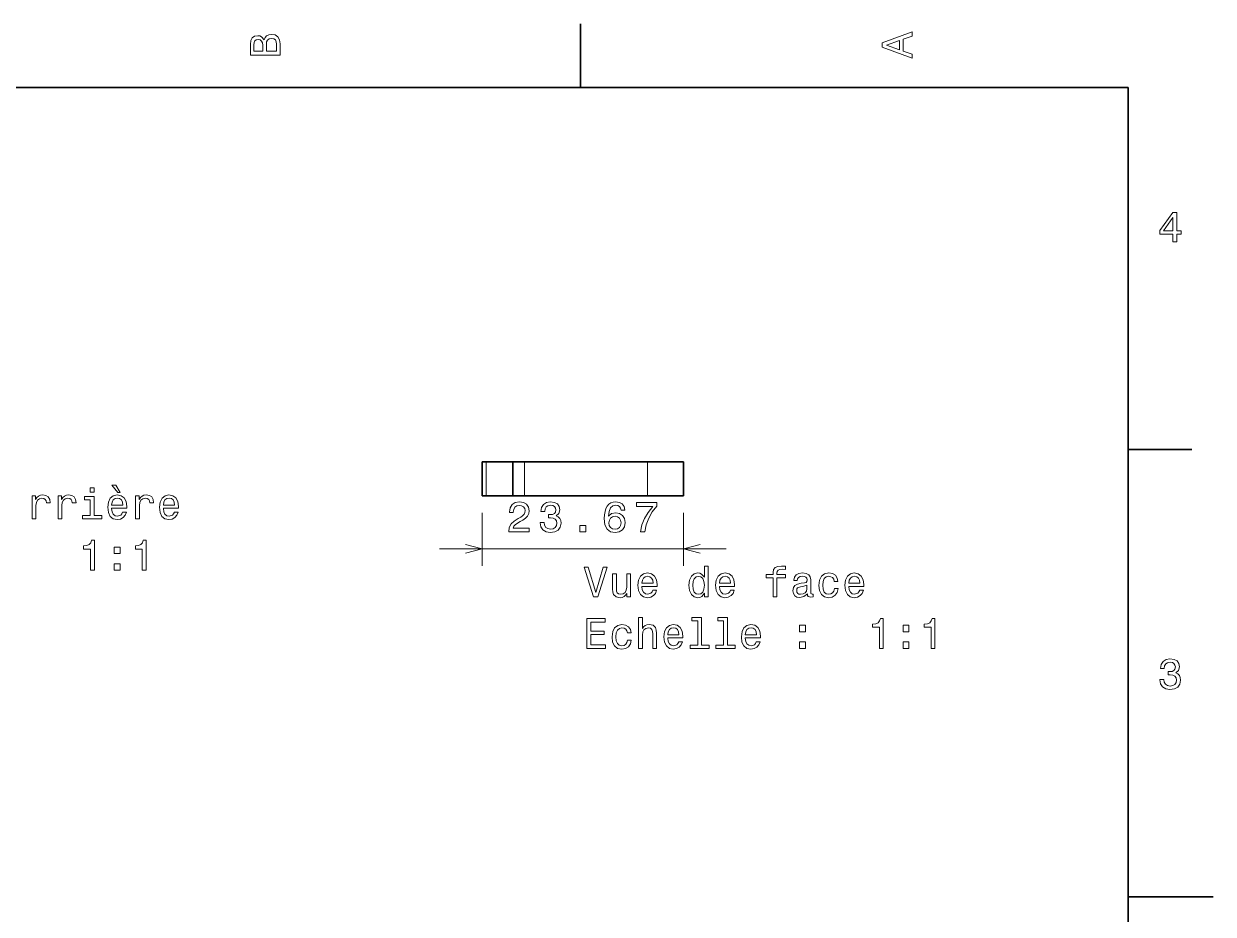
# Model space of a CAD drawing. Extents: x 0 to 297, y 0 to 210.
# Drawn here: x 157.3 to 297, y 103 to 207.5 of the extents above; entities that cross this region are included whole.
import ezdxf

# ---------------------------------------------------------------- set-up
doc = ezdxf.new("R2010")
doc.units = 0

msp = doc.modelspace()

# ---------------------------------------------------------------- linework, layer by layer
at = {"color": 7, "lineweight": 35, "ltscale": 0.1875}
for p, q in [((222.699997, 200), (222.699997, 207.5)), ((287, 157.5), (294.5, 157.5))]:
    msp.add_line(p, q, dxfattribs=at)
at = {"color": 7, "lineweight": 35}
for p, q in [((287, 200), (10, 200)), ((287, 10), (287, 200))]:
    msp.add_line(p, q, dxfattribs=at)
at = {"color": 7, "lineweight": 35, "ltscale": 0.012132}
for p, q in [((211.625717, 156.068771), (211.140442, 156.068771)), ((211.625717, 152.068771), (211.140442, 152.068771))]:
    msp.add_line(p, q, dxfattribs=at)
at = {"color": 7, "lineweight": 35, "ltscale": 0.1}
for p, q in [((211.140442, 152.068771), (211.140442, 156.068771)), ((214.766968, 152.068771), (214.766968, 156.068771)), ((234.807861, 152.068771), (234.807861, 156.068771))]:
    msp.add_line(p, q, dxfattribs=at)
at = {"color": 7, "lineweight": 35, "ltscale": 0.07853}
msp.add_line((211.625717, 156.068771), (214.766922, 156.068771), dxfattribs=at)
at = {"color": 7, "lineweight": 13, "ltscale": 0.1}
for p, q in [((211.625717, 152.068771), (211.625717, 156.068771)), ((216.134796, 152.068771), (216.134796, 156.068771)), ((230.572388, 152.068771), (230.572388, 156.068771))]:
    msp.add_line(p, q, dxfattribs=at)
at = {"color": 7, "lineweight": 35, "ltscale": 0.034196}
for p, q in [((216.134796, 156.068771), (214.766968, 156.068771)), ((216.134796, 152.068771), (214.766968, 152.068771))]:
    msp.add_line(p, q, dxfattribs=at)
at = {"color": 7, "lineweight": 35, "ltscale": 0.36094}
for p, q in [((216.134796, 156.068771), (230.572388, 156.068771)), ((216.134796, 152.068771), (230.572388, 152.068771))]:
    msp.add_line(p, q, dxfattribs=at)
at = {"color": 7, "lineweight": 35, "ltscale": 0.105887}
for p, q in [((234.807861, 156.068771), (230.572388, 156.068771)), ((234.807861, 152.068771), (230.572388, 152.068771))]:
    msp.add_line(p, q, dxfattribs=at)
at = {"color": 7, "lineweight": 35, "ltscale": 0.088883}
msp.add_line((211.625717, 152.068771), (215.18103, 152.068771), dxfattribs=at)
at = {"color": 7, "lineweight": 13, "ltscale": 0.155449}
for p, q in [((211.140442, 150.068771), (211.140442, 143.85083)), ((234.807861, 150.068771), (234.807861, 143.85083))]:
    msp.add_line(p, q, dxfattribs=at)
at = {"color": 7, "lineweight": 13}
msp.add_line((206.140442, 145.85083), (239.807861, 145.85083), dxfattribs=at)
at = {"color": 7, "lineweight": 35, "ltscale": 0.25}
msp.add_line((287, 105), (297, 105), dxfattribs=at)
at = {"color": 7, "lineweight": 13}
for points in [[(185.542007, 205.630417), (185.249496, 205.983429), (185.052811, 206.074219), (184.81073, 206.104477), (184.432495, 206.03891), (184.160156, 205.842224), (183.993729, 205.524506), (183.933212, 205.080704), (183.933212, 203.835022), (187.433212, 203.835022), (187.433212, 205.151306), (187.36261, 205.620331), (187.155838, 205.968307), (186.828018, 206.185165), (186.384216, 206.260818), (186.08667, 206.215424), (185.839554, 206.094391), (185.65799, 205.897705)], [(185.385666, 204.984879), (185.385666, 204.298996), (184.351807, 204.298996), (184.351807, 205.025223), (184.382065, 205.297562), (184.472839, 205.489197), (184.629181, 205.605194), (184.86116, 205.645538), (185.093155, 205.600143), (185.254532, 205.479111), (185.355408, 205.272339)], [(187.014618, 205.095825), (187.014618, 204.298996), (185.809296, 204.298996), (185.809296, 205.050446), (185.844589, 205.368164), (185.9505, 205.595108), (186.132065, 205.731277), (186.394302, 205.776657), (186.671692, 205.731277), (186.863327, 205.605194), (186.979324, 205.393372)], [(261.633209, 203.466858), (261.633209, 203.930847), (260.604401, 204.298996), (260.604401, 205.695969), (261.633209, 206.064133), (261.633209, 206.538193), (258.128174, 205.257217), (258.128174, 204.742798)], [(260.17572, 204.460388), (258.632477, 205), (260.17572, 205.539627)], [(292.277374, 181.916794), (292.731262, 181.916794), (292.731262, 182.784225), (293.23056, 182.784225), (293.23056, 183.187683), (292.731262, 183.187683), (292.731262, 185.341141), (292.272339, 185.341141), (290.739197, 183.228027), (290.739197, 182.784225), (292.277374, 182.784225)], [(291.162842, 183.187683), (292.277374, 184.756134), (292.277374, 183.187683)], [(165.588165, 153.004654), (165.119156, 153.004654), (165.119156, 152.500336), (165.588165, 152.500336)], [(168.654449, 152.459991), (168.150131, 153.317337), (167.655899, 153.317337), (168.356903, 152.459991)], [(158.310791, 149.383621), (158.754608, 149.383621), (158.754608, 150.931885), (158.799988, 151.305084), (158.936157, 151.572388), (159.158066, 151.733765), (159.455612, 151.789246), (159.677505, 151.753937), (159.843933, 151.653076), (159.944809, 151.481598), (159.980103, 151.249619), (160.428955, 151.249619), (160.368439, 151.658112), (160.202011, 151.950623), (159.924622, 152.127136), (159.546387, 152.187653), (159.289185, 152.147308), (159.067276, 152.046448), (158.87059, 151.874969), (158.714249, 151.64299), (158.714249, 152.091827), (158.310791, 152.091827)], [(161.346817, 149.383621), (161.790619, 149.383621), (161.790619, 150.931885), (161.836014, 151.305084), (161.972183, 151.572388), (162.194077, 151.733765), (162.491638, 151.789246), (162.713531, 151.753937), (162.879959, 151.653076), (162.98082, 151.481598), (163.016129, 151.249619), (163.464966, 151.249619), (163.404449, 151.658112), (163.238037, 151.950623), (162.960648, 152.127136), (162.582413, 152.187653), (162.325211, 152.147308), (162.103302, 152.046448), (161.906616, 151.874969), (161.750275, 151.64299), (161.750275, 152.091827), (161.346817, 152.091827)], [(165.573044, 149.756821), (165.573044, 152.001053), (164.433273, 152.001053), (164.433273, 151.622818), (165.129242, 151.622818), (165.129242, 149.756821), (164.221466, 149.756821), (164.221466, 149.383621), (166.490906, 149.383621), (166.490906, 149.756821)], [(167.640762, 150.609131), (169.415985, 150.609131), (169.421021, 150.815903), (169.340332, 151.395874), (169.118439, 151.82959), (168.765411, 152.091827), (168.296387, 152.187653), (167.837448, 152.086792), (167.484421, 151.804367), (167.257477, 151.345444), (167.176788, 150.74025), (167.252441, 150.119934), (167.479385, 149.666046), (167.827362, 149.383621), (168.28125, 149.287796), (168.674622, 149.353363), (168.997391, 149.524826), (169.234421, 149.797165), (169.37059, 150.160278), (168.931824, 150.160278), (168.841049, 149.958542), (168.70993, 149.807251), (168.336731, 149.686218), (168.049271, 149.741684), (167.832413, 149.918198), (167.691193, 150.205673), (167.640762, 150.593994)], [(167.640762, 150.98233), (167.696243, 151.330307), (167.832413, 151.587509), (168.039185, 151.743851), (168.311523, 151.799332), (168.578812, 151.743851), (168.785583, 151.587509), (168.911652, 151.330307), (168.957047, 150.98233)], [(170.454895, 149.383621), (170.898682, 149.383621), (170.898682, 150.931885), (170.944077, 151.305084), (171.080246, 151.572388), (171.302155, 151.733765), (171.599701, 151.789246), (171.821594, 151.753937), (171.988022, 151.653076), (172.088898, 151.481598), (172.124191, 151.249619), (172.573044, 151.249619), (172.512527, 151.658112), (172.3461, 151.950623), (172.068726, 152.127136), (171.690475, 152.187653), (171.433273, 152.147308), (171.211365, 152.046448), (171.014679, 151.874969), (170.858337, 151.64299), (170.858337, 152.091827), (170.454895, 152.091827)], [(173.712814, 150.609131), (175.488022, 150.609131), (175.493073, 150.815903), (175.412384, 151.395874), (175.190475, 151.82959), (174.837448, 152.091827), (174.368439, 152.187653), (173.9095, 152.086792), (173.556473, 151.804367), (173.329529, 151.345444), (173.24884, 150.74025), (173.324478, 150.119934), (173.551422, 149.666046), (173.899414, 149.383621), (174.353302, 149.287796), (174.746674, 149.353363), (175.069443, 149.524826), (175.306473, 149.797165), (175.442642, 150.160278), (175.003876, 150.160278), (174.913101, 149.958542), (174.781982, 149.807251), (174.408783, 149.686218), (174.121307, 149.741684), (173.904449, 149.918198), (173.763245, 150.205673), (173.712814, 150.593994)], [(173.712814, 150.98233), (173.76828, 151.330307), (173.904449, 151.587509), (174.111221, 151.743851), (174.38356, 151.799332), (174.650848, 151.743851), (174.85762, 151.587509), (174.983704, 151.330307), (175.029083, 150.98233)], [(214.271561, 147.85083), (216.677185, 147.85083), (216.677185, 148.284546), (214.775879, 148.284546), (214.88179, 148.521576), (215.063354, 148.718262), (215.623154, 149.07634), (215.9207, 149.227631), (216.253555, 149.444489), (216.490585, 149.696655), (216.626755, 149.994202), (216.677185, 150.332108), (216.591446, 150.755737), (216.354416, 151.088593), (215.991302, 151.3004), (215.522278, 151.376053), (215.038132, 151.290314), (214.669983, 151.053284), (214.432953, 150.675049), (214.352249, 150.175766), (214.352249, 150.105164), (214.811188, 150.105164), (214.811188, 150.145508), (214.856583, 150.488449), (214.992737, 150.740601), (215.209595, 150.901993), (215.49707, 150.957458), (215.789581, 150.907028), (216.006439, 150.780945), (216.147644, 150.584259), (216.198074, 150.337143), (216.162781, 150.105164), (216.066956, 149.908478), (215.905563, 149.737), (215.68367, 149.585709), (215.386108, 149.424316), (214.891876, 149.111649), (214.5439, 148.778793), (214.337128, 148.375336), (214.271561, 147.865967)], [(217.967239, 148.950256), (217.967239, 148.914963), (218.047928, 148.430801), (218.284958, 148.067688), (218.658157, 147.835709), (219.152405, 147.749969), (219.676895, 147.835709), (220.070267, 148.057602), (220.322433, 148.410629), (220.413208, 148.864517), (220.372864, 149.162079), (220.261902, 149.404144), (220.080353, 149.590744), (219.838272, 149.726913), (220.166092, 149.999252), (220.282074, 150.432968), (220.206436, 150.82634), (219.989578, 151.123886), (219.636551, 151.310486), (219.152405, 151.376053), (218.698502, 151.295364), (218.350525, 151.073456), (218.123581, 150.720428), (218.047928, 150.251404), (218.047928, 150.21611), (218.49678, 150.21611), (218.537125, 150.538879), (218.668243, 150.770859), (218.880066, 150.912079), (219.177612, 150.962509), (219.439865, 150.922165), (219.6315, 150.816254), (219.747498, 150.644775), (219.792892, 150.412796), (219.747498, 150.16568), (219.626465, 149.999252), (219.414642, 149.898392), (219.127182, 149.868118), (218.930496, 149.873169), (218.930496, 149.474747), (219.177612, 149.484833), (219.495331, 149.439453), (219.732376, 149.31842), (219.873581, 149.121735), (219.924011, 148.864517), (219.86853, 148.572021), (219.72229, 148.355164), (219.490295, 148.218994), (219.182663, 148.173599), (218.864929, 148.22403), (218.63295, 148.375336), (218.486694, 148.617401), (218.431213, 148.950256)], [(227.920547, 150.407745), (227.824738, 150.816254), (227.602829, 151.118851), (227.259888, 151.310486), (226.816086, 151.376053), (226.518539, 151.340744), (226.261337, 151.244934), (226.034393, 151.088593), (225.842743, 150.866684), (225.691452, 150.58931), (225.58049, 150.251404), (225.509888, 149.852997), (225.489716, 149.404144), (225.570404, 148.688004), (225.817535, 148.168564), (226.215942, 147.855881), (226.760605, 147.749969), (227.249802, 147.840744), (227.623001, 148.077774), (227.865082, 148.450974), (227.950806, 148.925049), (227.865082, 149.404144), (227.633087, 149.772308), (227.275024, 150.004288), (226.831223, 150.084991), (226.352112, 149.984116), (225.994034, 149.696655), (226.069687, 150.251404), (226.231079, 150.649826), (226.478195, 150.886856), (226.821136, 150.967545), (227.073288, 150.9272), (227.264938, 150.821289), (227.391022, 150.644775), (227.456573, 150.407745)], [(229.745193, 147.85083), (230.254562, 147.85083), (230.42099, 148.682968), (230.713501, 149.459625), (231.127045, 150.180801), (231.666656, 150.856598), (231.666656, 151.275192), (229.266083, 151.275192), (229.266083, 150.816254), (231.18251, 150.816254), (230.627762, 150.135422), (230.209167, 149.424316), (229.916656, 148.667831)], [(227.461624, 148.919998), (227.406143, 148.60228), (227.264938, 148.360199), (227.037994, 148.198822), (226.755569, 148.148392), (226.458023, 148.198822), (226.231079, 148.355164), (226.084824, 148.597229), (226.039429, 148.914963), (226.089859, 149.227631), (226.231079, 149.464661), (226.463058, 149.615967), (226.775742, 149.671432), (227.04808, 149.615967), (227.264938, 149.469711), (227.406143, 149.232681)], [(222.626175, 147.85083), (223.322144, 147.85083), (223.322144, 148.60228), (222.626175, 148.60228)], [(165.169586, 143.336792), (165.62851, 143.336792), (165.62851, 146.862015), (165.285583, 146.862015), (165.194794, 146.554367), (165.013245, 146.347595), (164.73587, 146.226563), (164.352585, 146.186218), (164.352585, 145.82814), (165.169586, 145.82814)], [(171.241638, 143.336792), (171.700562, 143.336792), (171.700562, 146.862015), (171.35762, 146.862015), (171.266846, 146.554367), (171.085297, 146.347595), (170.807907, 146.226563), (170.424622, 146.186218), (170.424622, 145.82814), (171.241638, 145.82814)], [(167.948395, 145.293564), (168.644363, 145.293564), (168.644363, 146.044998), (167.948395, 146.044998)], [(167.948395, 143.336792), (168.644363, 143.336792), (168.644363, 144.088226), (167.948395, 144.088226)], [(225.36969, 143.717194), (224.492157, 140.736633), (223.589432, 143.717194), (223.110321, 143.717194), (224.240005, 140.212143), (224.744324, 140.212143), (225.848785, 143.717194)], [(228.572128, 142.920349), (228.128326, 142.920349), (228.128326, 141.356949), (228.077896, 140.993851), (227.931641, 140.731598), (227.704697, 140.570206), (227.40715, 140.519775), (227.17012, 140.56012), (227.018814, 140.681168), (226.93309, 140.887939), (226.912918, 141.180435), (226.912918, 142.920349), (226.469116, 142.920349), (226.469116, 141.140091), (226.484238, 140.782028), (226.580063, 140.484482), (226.872574, 140.212143), (227.341583, 140.116318), (227.59375, 140.151627), (227.810608, 140.242401), (227.997208, 140.398743), (228.148499, 140.625687), (228.148499, 140.212143), (228.572128, 140.212143)], [(229.908585, 141.437653), (231.683807, 141.437653), (231.688843, 141.644424), (231.608154, 142.224396), (231.386261, 142.658112), (231.033234, 142.920349), (230.564209, 143.016174), (230.10527, 142.915314), (229.752243, 142.632889), (229.525299, 142.173965), (229.444611, 141.568771), (229.520264, 140.948456), (229.747208, 140.494568), (230.095184, 140.212143), (230.549072, 140.116318), (230.942444, 140.181885), (231.265213, 140.353348), (231.502243, 140.625687), (231.638412, 140.9888), (231.199661, 140.9888), (231.108871, 140.787064), (230.977753, 140.635773), (230.604553, 140.51474), (230.317093, 140.570206), (230.100235, 140.746719), (229.959015, 141.034195), (229.908585, 141.422516)], [(229.908585, 141.810852), (229.964066, 142.158829), (230.100235, 142.416031), (230.307007, 142.572372), (230.579346, 142.627853), (230.846634, 142.572372), (231.053406, 142.416031), (231.179489, 142.158829), (231.224869, 141.810852)], [(237.256577, 140.630737), (237.256577, 140.212143), (237.700378, 140.212143), (237.700378, 143.833176), (237.261612, 143.833176), (237.261612, 142.506805), (236.923721, 142.890091), (236.716949, 142.980881), (236.479919, 143.016174), (236.051239, 142.915314), (235.718384, 142.632889), (235.501526, 142.179001), (235.425888, 141.568771), (235.501526, 140.958542), (235.718384, 140.499603), (236.051239, 140.212143), (236.479919, 140.116318), (236.716949, 140.151627), (236.928757, 140.242401)], [(236.555557, 142.617767), (236.848068, 142.54715), (237.069977, 142.350464), (237.201096, 142.022659), (237.251526, 141.568771), (237.201096, 141.109833), (237.069977, 140.782028), (236.848068, 140.580292), (236.555557, 140.51474), (236.278183, 140.580292), (236.066376, 140.782028), (235.925156, 141.114883), (235.879776, 141.568771), (235.925156, 142.017624), (236.066376, 142.345428), (236.278183, 142.54715)], [(239.016663, 141.437653), (240.79187, 141.437653), (240.796921, 141.644424), (240.716232, 142.224396), (240.494324, 142.658112), (240.141296, 142.920349), (239.672272, 143.016174), (239.213348, 142.915314), (238.860321, 142.632889), (238.633377, 142.173965), (238.552689, 141.568771), (238.628326, 140.948456), (238.85527, 140.494568), (239.203262, 140.212143), (239.65715, 140.116318), (240.050522, 140.181885), (240.373291, 140.353348), (240.610321, 140.625687), (240.74649, 140.9888), (240.307724, 140.9888), (240.216949, 140.787064), (240.085815, 140.635773), (239.712631, 140.51474), (239.425156, 140.570206), (239.208298, 140.746719), (239.067093, 141.034195), (239.016663, 141.422516)], [(239.016663, 141.810852), (239.072128, 142.158829), (239.208298, 142.416031), (239.41507, 142.572372), (239.687408, 142.627853), (239.954697, 142.572372), (240.161469, 142.416031), (240.287552, 142.158829), (240.332947, 141.810852)], [(245.315643, 142.45134), (245.315643, 140.212143), (245.75946, 140.212143), (245.75946, 142.45134), (246.768097, 142.45134), (246.768097, 142.829575), (245.75946, 142.829575), (245.75946, 142.996002), (245.794754, 143.197739), (245.910751, 143.333908), (246.107437, 143.414597), (246.389862, 143.444855), (246.768097, 143.424683), (246.768097, 143.807968), (246.289001, 143.833176), (245.855286, 143.787796), (245.552689, 143.651627), (245.371124, 143.414597), (245.315643, 143.076691), (245.315643, 142.829575), (244.503693, 142.829575), (244.503693, 142.45134)], [(249.345184, 140.56517), (249.345184, 140.550034), (249.370407, 140.378571), (249.44606, 140.257538), (249.763779, 140.161713), (250.010895, 140.202057), (250.010895, 140.544998), (249.904984, 140.529861), (249.763779, 140.595428), (249.738556, 140.797165), (249.738556, 142.199173), (249.67804, 142.557251), (249.501526, 142.809402), (249.193893, 142.960709), (248.760178, 143.016174), (248.336548, 142.955658), (248.023865, 142.784195), (247.827179, 142.516891), (247.761612, 142.163879), (247.761612, 142.133606), (248.160034, 142.133606), (248.195328, 142.345428), (248.30629, 142.496719), (248.487839, 142.587509), (248.745041, 142.622803), (248.992157, 142.597595), (249.168671, 142.521942), (249.274582, 142.390823), (249.309891, 142.209259), (249.289719, 141.997452), (249.209015, 141.891541), (249.007294, 141.84111), (248.629059, 141.800766), (248.195328, 141.709976), (247.887695, 141.548599), (247.706146, 141.296432), (247.650665, 140.923233), (247.701096, 140.590378), (247.857437, 140.343262), (248.109604, 140.18692), (248.457581, 140.131454), (248.926605, 140.237366)], [(252.497208, 142.022659), (252.935974, 142.022659), (252.845184, 142.426117), (252.628326, 142.743851), (252.290436, 142.940536), (251.851669, 143.016174), (251.367523, 142.915314), (250.999359, 142.632889), (250.76738, 142.173965), (250.686691, 141.558685), (250.762329, 140.948456), (250.989288, 140.494568), (251.347351, 140.212143), (251.836548, 140.116318), (252.270264, 140.191971), (252.608154, 140.403778), (252.840149, 140.736633), (252.94101, 141.180435), (252.51738, 141.180435), (252.441727, 140.898026), (252.300522, 140.686203), (252.098785, 140.555084), (251.851669, 140.51474), (251.544037, 140.580292), (251.322128, 140.782028), (251.185974, 141.109833), (251.140579, 141.573822), (251.185974, 142.02771), (251.327179, 142.355515), (251.554123, 142.557251), (251.851669, 142.627853), (252.113922, 142.582458), (252.310608, 142.466461), (252.441727, 142.274826)], [(254.196777, 141.437653), (255.971985, 141.437653), (255.977036, 141.644424), (255.896332, 142.224396), (255.674438, 142.658112), (255.321411, 142.920349), (254.852386, 143.016174), (254.393463, 142.915314), (254.040436, 142.632889), (253.813492, 142.173965), (253.732788, 141.568771), (253.808441, 140.948456), (254.035385, 140.494568), (254.383377, 140.212143), (254.837265, 140.116318), (255.230637, 140.181885), (255.553406, 140.353348), (255.790436, 140.625687), (255.926605, 140.9888), (255.487839, 140.9888), (255.397064, 140.787064), (255.26593, 140.635773), (254.892731, 140.51474), (254.60527, 140.570206), (254.388412, 140.746719), (254.247208, 141.034195), (254.196777, 141.422516)], [(254.196777, 141.810852), (254.252243, 142.158829), (254.388412, 142.416031), (254.595184, 142.572372), (254.867523, 142.627853), (255.134811, 142.572372), (255.341583, 142.416031), (255.467667, 142.158829), (255.513062, 141.810852)], [(249.294754, 141.160263), (249.234238, 140.898026), (249.072861, 140.696289), (248.83078, 140.56517), (248.533234, 140.519775), (248.341583, 140.544998), (248.205414, 140.625687), (248.11969, 140.766891), (248.094467, 140.963577), (248.114639, 141.140091), (248.195328, 141.266174), (248.518097, 141.407394), (248.926605, 141.467911), (249.294754, 141.588943)], [(223.43309, 134.165314), (225.6521, 134.165314), (225.6521, 134.588943), (223.897064, 134.588943), (223.897064, 135.774109), (225.460464, 135.774109), (225.460464, 136.192688), (223.897064, 136.192688), (223.897064, 137.241684), (225.611755, 137.241684), (225.611755, 137.665314), (223.43309, 137.665314)], [(228.209015, 135.97583), (228.647781, 135.97583), (228.557007, 136.379288), (228.340149, 136.697021), (228.002243, 136.893707), (227.563492, 136.969345), (227.079346, 136.868484), (226.711182, 136.58606), (226.479202, 136.127136), (226.398499, 135.511856), (226.474152, 134.901627), (226.701096, 134.447739), (227.059174, 134.165314), (227.548355, 134.069489), (227.982071, 134.145142), (228.319977, 134.356949), (228.551956, 134.689804), (228.652832, 135.133606), (228.229202, 135.133606), (228.153549, 134.851196), (228.012329, 134.639374), (227.810608, 134.508255), (227.563492, 134.467911), (227.255859, 134.533463), (227.033951, 134.735199), (226.897781, 135.063004), (226.852386, 135.526978), (226.897781, 135.980881), (227.038986, 136.308685), (227.265945, 136.510422), (227.563492, 136.581024), (227.825729, 136.535629), (228.02243, 136.419632), (228.153549, 136.227997)], [(229.520264, 134.165314), (229.964066, 134.165314), (229.964066, 135.728714), (230.00946, 136.086777), (230.155701, 136.34903), (230.38266, 136.510422), (230.685242, 136.570938), (230.927322, 136.520508), (231.078613, 136.384338), (231.154266, 136.157394), (231.179489, 135.854797), (231.179489, 134.165314), (231.623291, 134.165314), (231.623291, 135.945572), (231.603119, 136.30365), (231.512329, 136.601196), (231.214783, 136.87352), (230.750809, 136.969345), (230.498642, 136.934052), (230.281784, 136.838226), (230.100235, 136.68692), (229.964066, 136.480148), (229.964066, 137.786346), (229.520264, 137.786346)], [(232.944611, 135.390823), (234.719833, 135.390823), (234.724869, 135.597595), (234.64418, 136.177567), (234.422272, 136.611282), (234.06926, 136.87352), (233.600235, 136.969345), (233.141296, 136.868484), (232.788269, 136.58606), (232.561325, 136.127136), (232.480637, 135.521942), (232.55629, 134.901627), (232.783234, 134.447739), (233.13121, 134.165314), (233.585098, 134.069489), (233.97847, 134.135056), (234.301239, 134.306519), (234.538269, 134.578857), (234.674438, 134.941971), (234.235687, 134.941971), (234.144897, 134.740234), (234.013779, 134.588943), (233.640579, 134.467911), (233.353119, 134.523376), (233.136261, 134.69989), (232.995041, 134.987366), (232.944611, 135.375687)], [(236.474869, 137.413147), (236.474869, 134.538513), (235.562042, 134.538513), (235.562042, 134.165314), (237.826462, 134.165314), (237.826462, 134.538513), (236.918671, 134.538513), (236.918671, 137.786346), (235.7789, 137.786346), (235.7789, 137.413147)], [(239.510895, 137.413147), (239.510895, 134.538513), (238.598068, 134.538513), (238.598068, 134.165314), (240.862488, 134.165314), (240.862488, 134.538513), (239.954697, 134.538513), (239.954697, 137.786346), (238.814926, 137.786346), (238.814926, 137.413147)], [(242.052689, 135.390823), (243.827896, 135.390823), (243.832947, 135.597595), (243.752258, 136.177567), (243.53035, 136.611282), (243.177322, 136.87352), (242.708298, 136.969345), (242.249374, 136.868484), (241.896347, 136.58606), (241.669403, 136.127136), (241.588699, 135.521942), (241.664352, 134.901627), (241.891296, 134.447739), (242.239288, 134.165314), (242.693176, 134.069489), (243.086548, 134.135056), (243.409317, 134.306519), (243.646347, 134.578857), (243.782501, 134.941971), (243.34375, 134.941971), (243.252975, 134.740234), (243.121841, 134.588943), (242.748642, 134.467911), (242.461182, 134.523376), (242.244324, 134.69989), (242.103119, 134.987366), (242.052689, 135.375687)], [(257.797638, 134.165314), (258.256561, 134.165314), (258.256561, 137.690536), (257.913635, 137.690536), (257.822845, 137.382889), (257.641296, 137.176117), (257.363922, 137.055084), (256.980621, 137.01474), (256.980621, 136.656662), (257.797638, 136.656662)], [(263.86969, 134.165314), (264.328613, 134.165314), (264.328613, 137.690536), (263.985687, 137.690536), (263.894897, 137.382889), (263.713348, 137.176117), (263.435974, 137.055084), (263.052673, 137.01474), (263.052673, 136.656662), (263.86969, 136.656662)], [(232.944611, 135.764023), (233.000092, 136.112), (233.136261, 136.369202), (233.343033, 136.525543), (233.615356, 136.581024), (233.88266, 136.525543), (234.089432, 136.369202), (234.2155, 136.112), (234.260895, 135.764023)], [(242.052689, 135.764023), (242.108154, 136.112), (242.244324, 136.369202), (242.451096, 136.525543), (242.723434, 136.581024), (242.990723, 136.525543), (243.197495, 136.369202), (243.323578, 136.112), (243.368958, 135.764023)], [(248.432373, 136.122086), (249.128326, 136.122086), (249.128326, 136.87352), (248.432373, 136.87352)], [(260.576447, 136.122086), (261.27243, 136.122086), (261.27243, 136.87352), (260.576447, 136.87352)], [(248.432373, 134.165314), (249.128326, 134.165314), (249.128326, 134.916748), (248.432373, 134.916748)], [(260.576447, 134.165314), (261.27243, 134.165314), (261.27243, 134.916748), (260.576447, 134.916748)], [(290.729126, 130.51622), (290.729126, 130.480911), (290.809814, 129.996765), (291.046844, 129.633652), (291.420044, 129.401657), (291.914276, 129.315933), (292.438782, 129.401657), (292.832153, 129.623566), (293.08429, 129.976593), (293.175079, 130.430481), (293.134735, 130.728027), (293.023773, 130.970108), (292.842224, 131.156708), (292.600159, 131.292877), (292.927948, 131.565216), (293.043945, 131.998932), (292.968292, 132.392303), (292.751434, 132.68985), (292.398407, 132.87645), (291.914276, 132.942017), (291.460388, 132.861313), (291.112396, 132.63942), (290.885468, 132.286392), (290.809814, 131.817368), (290.809814, 131.782074), (291.258636, 131.782074), (291.299011, 132.104828), (291.430115, 132.336823), (291.641937, 132.478027), (291.939484, 132.528473), (292.201721, 132.488113), (292.393372, 132.382217), (292.509369, 132.210739), (292.554749, 131.97876), (292.509369, 131.731628), (292.388336, 131.565216), (292.176514, 131.46434), (291.889069, 131.434082), (291.692383, 131.439133), (291.692383, 131.04071), (291.939484, 131.050797), (292.257202, 131.005417), (292.494232, 130.884369), (292.635468, 130.687683), (292.685883, 130.430481), (292.630402, 130.13797), (292.484161, 129.921112), (292.252167, 129.784943), (291.944519, 129.739563), (291.626801, 129.789993), (291.394806, 129.941284), (291.248566, 130.183365), (291.193085, 130.51622)]]:
    msp.add_lwpolyline(points, close=True, dxfattribs=at)
for points in [[(209.208603, 145.333191), (211.140442, 145.85083), (209.208603, 146.368469)], [(236.739716, 146.368469), (234.807861, 145.85083), (236.739716, 145.333191)]]:
    msp.add_lwpolyline(points, dxfattribs=at)

doc.saveas('drawing.dxf')
